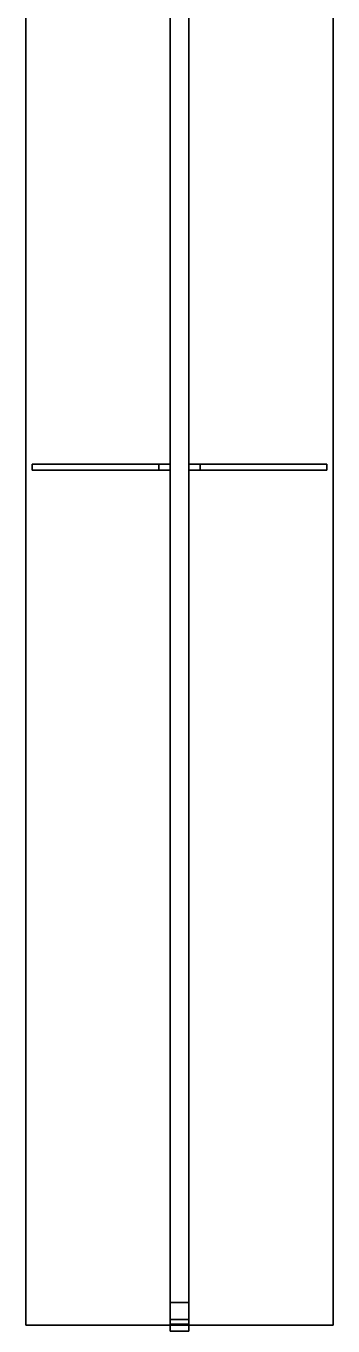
# Model space of a CAD drawing. Header units: inches. Extents: x 90815 to 105310, y -27465 to -3285.
# Drawn here: x 104060 to 105060, y -13997 to -9763 of the extents above; entities that cross this region are included whole.
import ezdxf

# ---------------------------------------------------------------- set-up
doc = ezdxf.new("R2010")
doc.units = ezdxf.units.IN
doc.header["$MEASUREMENT"] = 0
doc.layers.get('0').update_dxf_attribs({"linetype": 'CONTINUOUS'})
doc.layers.add('1', color=7, linetype='CONTINUOUS')

# ---------------------------------------------------------------- blocks, each defined once
blk = doc.blocks.new('E2-FR104M')
at = {"color": 3}
for points in [[(104060, -3285, 60), (104060, -3285), (104060, -13994), (104060, -13994, 60)], [(104060, -13994, 1940), (104060, -13994, 2000), (104060, -3285, 2000), (104060, -3285, 1940)], [(105060, -13994, 60), (105060, -13994), (105060, -3285), (105060, -3285, 60)], [(105060, -3285, 1940), (105060, -3285, 2000), (105060, -13994, 2000), (105060, -13994, 1940)], [(104530, -3305, 60), (104590, -3305, 60), (104590, -13920, 60), (104530, -13920, 60)], [(104530, -13920, 1940), (104590, -13920, 1940), (104590, -3305, 1940), (104530, -3305, 1940)], [(104493, -11190, 60), (104493, -11210, 60), (104080, -11210, 60), (104080, -11190, 60)], [(104080, -11190, 60), (104080, -11210, 60), (104080, -11210, 1940), (104080, -11190, 1940)], [(104080, -11190, 1940), (104080, -11210, 1940), (104493, -11210, 1940), (104493, -11190, 1940)], [(104530, -11190, 97), (104530, -11210, 97), (104493, -11210, 60), (104493, -11190, 60)], [(104493, -11190, 1940), (104493, -11210, 1940), (104530, -11210, 1903), (104530, -11190, 1903)], [(104530, -11190, 1903), (104530, -11210, 1903), (104530, -11210, 97), (104530, -11190, 97)], [(104590, -11190, 1903), (104590, -11210, 1903), (104627, -11210, 1940), (104627, -11190, 1940)], [(104627, -11190, 60), (104627, -11210, 60), (104590, -11210, 97), (104590, -11190, 97)], [(104590, -11190, 97), (104590, -11210, 97), (104590, -11210, 1903), (104590, -11190, 1903)], [(104627, -11190, 1940), (104627, -11210, 1940), (105040, -11210, 1940), (105040, -11190, 1940)], [(105040, -11190, 60), (105040, -11210, 60), (104627, -11210, 60), (104627, -11190, 60)], [(105040, -11190, 1940), (105040, -11210, 1940), (105040, -11210, 60), (105040, -11190, 60)], [(104530, -13920, 60), (104590, -13920, 60), (104590, -13975.6, 47.5), (104530, -13975.6, 47.5)], [(104530, -13975.5, 1952.8), (104590, -13975.5, 1952.8), (104590, -13920, 1940), (104530, -13920, 1940)], [(104060, -13994, 60), (104060, -13994), (105060, -13994), (105060, -13994, 60)], [(105060, -13994, 1940), (105060, -13994, 2000), (104060, -13994, 2000), (104060, -13994, 1940)], [(104530, -13975.6, 1952.4), (104590, -13975.6, 1952.4), (104590, -13975.5, 1952.8), (104530, -13975.5, 1952.8)], [(104530, -13975.6, 47.5), (104590, -13975.6, 47.5), (104590, -13990.8, 65.3), (104530, -13990.8, 65.3)], [(104530, -13990.9, 1934.7), (104590, -13990.9, 1934.7), (104590, -13975.6, 1952.4), (104530, -13975.6, 1952.4)], [(104530, -13990.8, 65.3), (104590, -13990.8, 65.3), (104590, -14014.1, 62.7), (104530, -14014.1, 62.7)], [(104530, -14014.1, 1937.4), (104590, -14014.1, 1937.4), (104590, -13990.9, 1934.7), (104530, -13990.9, 1934.7)]]:
    blk.add_3dface(points, dxfattribs=at)
for points, invisible_edges in [([(105060, -13994, 60), (105060, -3285, 60), (104060, -13994, 60)], 10), ([(104060, -3285, 60), (104060, -13994, 60), (105060, -3285, 60)], 10), ([(104060, -13994), (105060, -3285), (105060, -13994), (104060, -13994)], 9), ([(105060, -3285), (104060, -13994), (104060, -3285), (105060, -3285)], 9), ([(105060, -3285, 1940), (105060, -13994, 1940), (104060, -3285, 1940)], 10), ([(104060, -13994, 1940), (104060, -3285, 1940), (105060, -13994, 1940)], 10), ([(104060, -3285, 2000), (105060, -13994, 2000), (105060, -3285, 2000), (104060, -3285, 2000)], 9), ([(105060, -13994, 2000), (104060, -3285, 2000), (104060, -13994, 2000), (105060, -13994, 2000)], 9), ([(104530, -14313.4, 92), (104530, -3285, 80), (104530, -13990.8, 65.3)], 15), ([(104530, -3305, 60), (104530, -13990.8, 65.3), (104530, -3285, 80)], 10), ([(104530, -13990.9, 1934.7), (104530, -3285, 1920), (104530, -14313.4, 1908)], 15), ([(104530, -3285, 80), (104530, -14313.4, 92), (104530, -14350, 128.6)], 15), ([(104530, -3285, 80), (104530, -14350, 128.6), (104530, -14400, 142)], 15), ([(104530, -3285, 80), (104530, -14400, 142), (104530, -14400, 1858)], 13), ([(104530, -3285, 80), (104530, -14400, 1858), (104530, -14350, 1871.4)], 15), ([(104530, -3285, 80), (104530, -14350, 1871.4), (104530, -14313.4, 1908)], 15), ([(104530, -3285, 80), (104530, -14313.4, 1908), (104530, -3285, 1920)], 11), ([(104530, -3285, 1920), (104530, -13990.9, 1934.7), (104530, -3305, 1940)], 11), ([(104590, -13990.8, 65.3), (104590, -3285, 80), (104590, -14313.4, 92), (104590, -13990.8, 65.3)], 15), ([(104590, -3285, 80), (104590, -13990.8, 65.3), (104590, -3305, 60), (104590, -3285, 80)], 9), ([(104590, -14313.4, 1908), (104590, -3285, 1920), (104590, -13990.9, 1934.7), (104590, -14313.4, 1908)], 15), ([(104590, -14350, 128.6), (104590, -14313.4, 92), (104590, -3285, 80), (104590, -14350, 128.6)], 15), ([(104590, -14400, 142), (104590, -14350, 128.6), (104590, -3285, 80), (104590, -14400, 142)], 15), ([(104590, -14400, 1858), (104590, -14400, 142), (104590, -3285, 80), (104590, -14400, 1858)], 14), ([(104590, -14350, 1871.4), (104590, -14400, 1858), (104590, -3285, 80), (104590, -14350, 1871.4)], 15), ([(104590, -14313.4, 1908), (104590, -14350, 1871.4), (104590, -3285, 80), (104590, -14313.4, 1908)], 15), ([(104590, -3285, 1920), (104590, -14313.4, 1908), (104590, -3285, 80), (104590, -3285, 1920)], 11), ([(104590, -3305, 1940), (104590, -13990.9, 1934.7), (104590, -3285, 1920), (104590, -3305, 1940)], 11), ([(104530, -3305, 60), (104530, -13920, 60), (104530, -13990.8, 65.3)], 14), ([(104530, -13920, 1940), (104530, -3305, 1940), (104530, -13990.9, 1934.7)], 14), ([(104590, -13990.8, 65.3), (104590, -13920, 60), (104590, -3305, 60), (104590, -13990.8, 65.3)], 13), ([(104590, -13990.9, 1934.7), (104590, -3305, 1940), (104590, -13920, 1940), (104590, -13990.9, 1934.7)], 13), ([(104080, -11190, 60), (104493, -11190, 1940), (104493, -11190, 60)], 11), ([(104493, -11190, 1940), (104080, -11190, 60), (104080, -11190, 1940)], 9), ([(104493, -11210, 60), (104493, -11210, 1940), (104080, -11210, 60), (104493, -11210, 60)], 11), ([(104080, -11210, 1940), (104080, -11210, 60), (104493, -11210, 1940), (104080, -11210, 1940)], 10), ([(104493, -11190, 60), (104530, -11190, 1903), (104530, -11190, 97)], 9), ([(104530, -11190, 1903), (104493, -11190, 60), (104493, -11190, 1940)], 11), ([(104530, -11210, 97), (104530, -11210, 1903), (104493, -11210, 60), (104530, -11210, 97)], 10), ([(104493, -11210, 1940), (104493, -11210, 60), (104530, -11210, 1903), (104493, -11210, 1940)], 11), ([(104627, -11190, 1940), (104627, -11190, 60), (104590, -11190, 1903)], 11), ([(104590, -11190, 97), (104590, -11190, 1903), (104627, -11190, 60)], 10), ([(104590, -11210, 1903), (104627, -11210, 60), (104627, -11210, 1940), (104590, -11210, 1903)], 11), ([(104627, -11210, 60), (104590, -11210, 1903), (104590, -11210, 97), (104627, -11210, 60)], 9), ([(105040, -11190, 1940), (105040, -11190, 60), (104627, -11190, 1940)], 10), ([(104627, -11190, 60), (104627, -11190, 1940), (105040, -11190, 60)], 11), ([(104627, -11210, 1940), (105040, -11210, 60), (105040, -11210, 1940), (104627, -11210, 1940)], 9), ([(105040, -11210, 60), (104627, -11210, 1940), (104627, -11210, 60), (105040, -11210, 60)], 11), ([(104530, -13990.8, 65.3), (104530, -13920, 60), (104530, -13975.6, 47.5)], 13), ([(104530, -13975.6, 1952.4), (104530, -13920, 1940), (104530, -13990.9, 1934.7)], 14), ([(104530, -13920, 1940), (104530, -13975.6, 1952.4), (104530, -13975.5, 1952.8)], 8), ([(104590, -13975.6, 47.5), (104590, -13920, 60), (104590, -13990.8, 65.3), (104590, -13975.6, 47.5)], 14), ([(104590, -13990.9, 1934.7), (104590, -13920, 1940), (104590, -13975.6, 1952.4), (104590, -13990.9, 1934.7)], 13), ([(104590, -13975.5, 1952.8), (104590, -13975.6, 1952.4), (104590, -13920, 1940), (104590, -13975.5, 1952.8)], 8), ([(104530, -14313.4, 92), (104530, -13990.8, 65.3), (104530, -14014.1, 62.7)], 15), ([(104530, -14300, 1958), (104530, -14014.1, 1937.4), (104530, -13990.9, 1934.7)], 15), ([(104530, -14300, 1958), (104530, -13990.9, 1934.7), (104530, -14313.4, 1908)], 15), ([(104590, -14014.1, 62.7), (104590, -13990.8, 65.3), (104590, -14313.4, 92), (104590, -14014.1, 62.7)], 15), ([(104590, -13990.9, 1934.7), (104590, -14014.1, 1937.4), (104590, -14300, 1958), (104590, -13990.9, 1934.7)], 15), ([(104590, -14313.4, 1908), (104590, -13990.9, 1934.7), (104590, -14300, 1958), (104590, -14313.4, 1908)], 15)]:
    blk.add_3dface(points, dxfattribs=dict(at, invisible_edges=invisible_edges))

msp = doc.modelspace()

# ---------------------------------------------------------------- block references
at = {"layer": '1'}
msp.add_blockref('E2-FR104M', (0, 0), dxfattribs=at)

doc.saveas('drawing.dxf')
